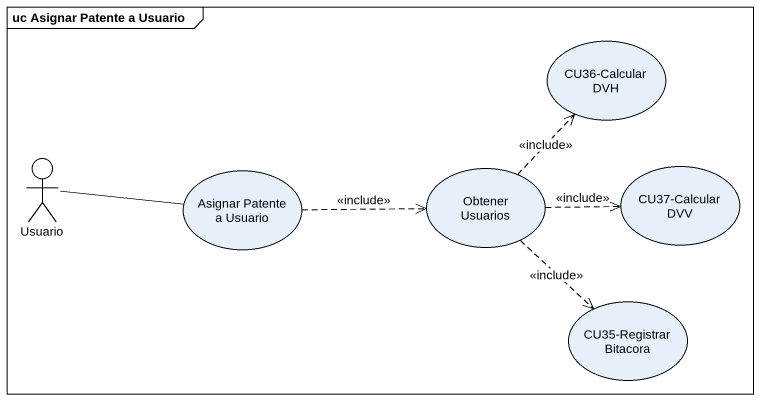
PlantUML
@startuml
mainframe uc Asignar Patente a Usuario
usecase "CU36-Calcular DVH" as CU36_Calcular_DVH
actor Usuario
usecase "Asignar Patente a Usuario" as Asignar_Patente_a_Usuario
usecase "Obtener Usuarios" as Obtener_Usuarios
usecase "CU37-Calcular DVV" as CU37_Calcular_DVV
usecase "CU35-Registrar Bitacora" as CU35_Registrar_Bitacora
Usuario -right- Asignar_Patente_a_Usuario
Asignar_Patente_a_Usuario .right.> Obtener_Usuarios : <<include>>
Obtener_Usuarios .up.> CU36_Calcular_DVH : <<include>>
Obtener_Usuarios .right.> CU37_Calcular_DVV : <<include>>
Obtener_Usuarios ..> CU35_Registrar_Bitacora : <<include>>
@enduml
